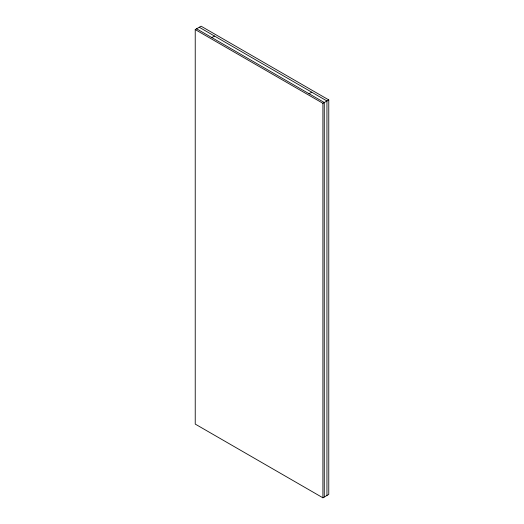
<?xml version="1.0" encoding="UTF-8"?>
<svg xmlns="http://www.w3.org/2000/svg" width="524" height="524" viewBox="0 0 524 524"><rect width="100%" height="100%" fill="white"/><g stroke="black" fill="none" stroke-linecap="round" stroke-linejoin="round"><path stroke-width="0.79" d="M195.229 29.58L201.092 26.2L328.771 99.914L328.771 494.42L322.908 497.8L195.229 424.086L195.229 29.58L322.908 103.3L328.771 99.914M211.82 37.577L214.48 36.038M309.062 93.724L311.728 92.185M199.264 27.255L326.943 100.968L326.943 495.475M196.598 28.794L324.277 102.508L324.277 497.007M322.908 103.3L322.908 497.8"/></g></svg>
